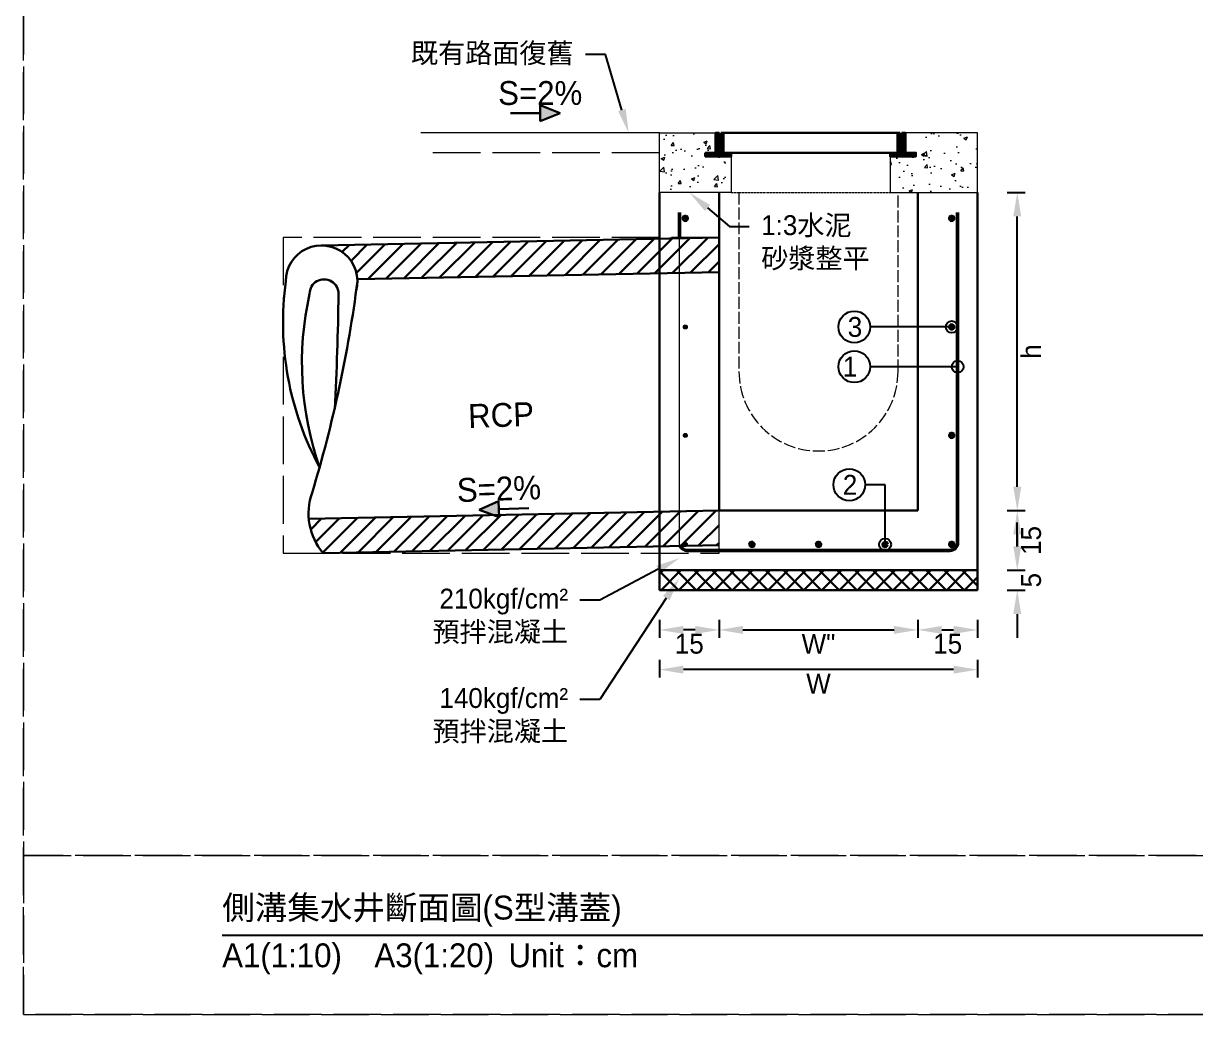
# Model space of a CAD drawing. Extents: x -6810 to 5075, y -2187 to 1200.
# Drawn here: x -1710 to -1415.2, y -1164 to -914.7 of the extents above; entities that cross this region are included whole.
import ezdxf
from ezdxf import colors
from ezdxf.entities.mleader import LeaderData, LeaderLine
from ezdxf.math import Vec2, Vec3

# ---------------------------------------------------------------- set-up
doc = ezdxf.new("R2010")
doc.units = 0
doc.header["$MEASUREMENT"] = 0
doc.linetypes.add('ACAD_ISO02W100', pattern=[15, 12, -3])
doc.linetypes.add('HIDDEN', pattern=[0.375, 0.25, -0.125])
doc.layers.add('一、4.基本-隱藏', color=9, linetype='ACAD_ISO02W100', lineweight=20, plot=False)
doc.layers.add('三、1.文字-說明文字', color=2, linetype='Continuous')
doc.layers.add('三、3.文字-註解文字', color=2, linetype='Continuous')
for name, color, linetype, lineweight in [('二、1.繪圖-既有設施', 8, 'Continuous', 20), ('二、2.繪圖-施作項目', 181, 'Continuous', 30), ('二、3.繪圖-排水流向', 170, 'Continuous', 30), ('二、4.繪圖-設計鋪面', 40, 'Continuous', 20), ('二、5.繪圖-鋼筋', 60, 'Continuous', 50), ('二、6.繪圖-其他施作項目', 35, 'Continuous', 30)]:
    doc.layers.add(name, color=color, linetype=linetype, lineweight=lineweight)
doc.styles.add('次圖名(詳圖)', font='MS PGothic.ttf', dxfattribs={"height": 6})
doc.styles.add('註解文字(詳圖)', font='MS PGothic.ttf', dxfattribs={"height": 5})
doc.dimstyles.new('註解文字(詳圖)', dxfattribs={"dimtxt": 5, "dimasz": 6, "dimexe": 2, "dimexo": 5, "dimgap": 1, "dimtad": 2, "dimzin": 0, "dimdsep": 46, "dimtxsty": '註解文字(詳圖)', "dimcen": 0.1, "dimclrd": 144, "dimclre": 144, "dimclrt": 256, "dimadec": 0, "dimazin": 0, "dimtfac": 1, "dimtofl": 0, "dimtmove": 0, "dimatfit": 3, "dimfxlon": 1, "dimtolj": 1, "dimtzin": 0, "dimlwd": -1, "dimlwe": -1, "dimarcsym": 1})

# ---------------------------------------------------------------- blocks, each defined once
blk = doc.blocks.new('排水流向')
at = {"layer": '二、3.繪圖-排水流向'}
h = blk.add_hatch(color=256, dxfattribs=at)
h.dxf.hatch_style = 1
h.paths.add_polyline_path([(0, 1), (0, -1), (2.5, 0)])
for points in [[(-3.75, 0), (0, 0)], [(0, 1), (0, -1)], [(2.5, 0), (0, 1)], [(2.5, 0), (0, -1)]]:
    blk.add_lwpolyline(points, dxfattribs=at)
blk = doc.blocks.new('*D145')
at = {"layer": 'Defpoints', "color": 0, "transparency": 16777216}
for p in [(-1510, -957.25), (-1460, -957.25), (-1510, -1037.25)]:
    blk.add_point(p, dxfattribs=at)
at = {"layer": '三、3.文字-註解文字', "color": 144, "transparency": 16777216}
for p, q in [((-1462.5, -957.25), (-1458, -957.25)), ((-1460, -1031.25), (-1460, -963.25)), ((-1462.5, -1037.25), (-1458, -1037.25))]:
    blk.add_line(p, q, dxfattribs=at)
for points in [[(-1461, -963.25), (-1459, -963.25), (-1460, -957.25)], [(-1461, -1031.25), (-1459, -1031.25), (-1460, -1037.25)]]:
    blk.add_solid(points, dxfattribs=at)
at = {"layer": '三、3.文字-註解文字', "transparency": 16777216, "insert": (-1456.5, -997.25), "char_height": 5, "attachment_point": 5, "rotation": 90, "style": '註解文字(詳圖)'}
blk.add_mtext('\\A1;h', dxfattribs=at)
blk = doc.blocks.new('*D146')
at = {"layer": 'Defpoints', "color": 0, "transparency": 16777216}
for p in [(-1510, -1037.25), (-1510, -1052.25), (-1460, -1052.25)]:
    blk.add_point(p, dxfattribs=at)
at = {"layer": '三、3.文字-註解文字', "color": 144, "transparency": 16777216}
for p, q in [((-1462.5, -1037.25), (-1458, -1037.25)), ((-1460, -1043.25), (-1460, -1046.25)), ((-1462.5, -1052.25), (-1458, -1052.25))]:
    blk.add_line(p, q, dxfattribs=at)
for points in [[(-1461, -1043.25), (-1459, -1043.25), (-1460, -1037.25)], [(-1461, -1046.25), (-1459, -1046.25), (-1460, -1052.25)]]:
    blk.add_solid(points, dxfattribs=at)
at = {"layer": '三、3.文字-註解文字', "transparency": 16777216, "insert": (-1456.5, -1044.75), "char_height": 5, "attachment_point": 5, "rotation": 90, "style": '註解文字(詳圖)'}
blk.add_mtext('\\A1;15', dxfattribs=at)
blk = doc.blocks.new('*D147')
at = {"layer": 'Defpoints', "color": 0, "transparency": 16777216}
for p in [(-1510, -1052.25), (-1510, -1057.25), (-1460, -1057.25)]:
    blk.add_point(p, dxfattribs=at)
at = {"layer": '三、3.文字-註解文字', "color": 144, "transparency": 16777216}
for p, q in [((-1460, -1046.25), (-1460, -1040.25)), ((-1462.5, -1052.25), (-1458, -1052.25)), ((-1462.5, -1057.25), (-1458, -1057.25)), ((-1460, -1063.25), (-1460, -1069.25))]:
    blk.add_line(p, q, dxfattribs=at)
for points in [[(-1461, -1046.25), (-1459, -1046.25), (-1460, -1052.25)], [(-1461, -1063.25), (-1459, -1063.25), (-1460, -1057.25)]]:
    blk.add_solid(points, dxfattribs=at)
at = {"layer": '三、3.文字-註解文字', "transparency": 16777216, "insert": (-1456.5, -1054.75), "char_height": 5, "attachment_point": 5, "rotation": 90, "style": '註解文字(詳圖)'}
blk.add_mtext('\\A1;5', dxfattribs=at)
blk = doc.blocks.new('*D148')
at = {"layer": 'Defpoints', "color": 0, "linetype": 'ACAD_ISO02W100', "ltscale": 0.25, "transparency": 16777216}
for p in [(-1485, -1042.25), (-1470, -1057.25), (-1470, -1067.25)]:
    blk.add_point(p, dxfattribs=at)
at = {"layer": '三、1.文字-說明文字', "color": 144, "ltscale": 0.25, "transparency": 16777216}
for p, q in [((-1485, -1064.75), (-1485, -1069.25)), ((-1479, -1067.25), (-1476, -1067.25)), ((-1470, -1064.75), (-1470, -1069.25))]:
    blk.add_line(p, q, dxfattribs=at)
at = {"layer": '三、1.文字-說明文字', "color": 144, "linetype": 'ACAD_ISO02W100', "ltscale": 0.25, "transparency": 16777216}
for points in [[(-1479, -1066.25), (-1479, -1068.25), (-1485, -1067.25)], [(-1476, -1066.25), (-1476, -1068.25), (-1470, -1067.25)]]:
    blk.add_solid(points, dxfattribs=at)
at = {"layer": '三、1.文字-說明文字', "linetype": 'ACAD_ISO02W100', "ltscale": 0.25, "transparency": 16777216, "insert": (-1477.5, -1070.75), "char_height": 5, "attachment_point": 5, "style": '註解文字(詳圖)'}
blk.add_mtext('\\A1;15', dxfattribs=at)
blk = doc.blocks.new('*D149')
at = {"layer": 'Defpoints', "color": 0, "linetype": 'ACAD_ISO02W100', "ltscale": 0.25, "transparency": 16777216}
for p in [(-1535, -1042.25), (-1550, -1057.25), (-1550, -1067.25)]:
    blk.add_point(p, dxfattribs=at)
at = {"layer": '三、1.文字-說明文字', "color": 144, "ltscale": 0.25, "transparency": 16777216}
for p, q in [((-1550, -1064.75), (-1550, -1069.25)), ((-1541, -1067.25), (-1544, -1067.25)), ((-1535, -1064.75), (-1535, -1069.25))]:
    blk.add_line(p, q, dxfattribs=at)
at = {"layer": '三、1.文字-說明文字', "color": 144, "linetype": 'ACAD_ISO02W100', "ltscale": 0.25, "transparency": 16777216}
for points in [[(-1544, -1066.25), (-1544, -1068.25), (-1550, -1067.25)], [(-1541, -1066.25), (-1541, -1068.25), (-1535, -1067.25)]]:
    blk.add_solid(points, dxfattribs=at)
at = {"layer": '三、1.文字-說明文字', "linetype": 'ACAD_ISO02W100', "ltscale": 0.25, "transparency": 16777216, "insert": (-1542.5, -1070.75), "char_height": 5, "attachment_point": 5, "style": '註解文字(詳圖)'}
blk.add_mtext('\\A1;15', dxfattribs=at)
blk = doc.blocks.new('*D150')
at = {"layer": 'Defpoints', "color": 0, "linetype": 'ACAD_ISO02W100', "ltscale": 0.25, "transparency": 16777216}
for p in [(-1535, -1042.25), (-1485, -1042.25), (-1485, -1067.25)]:
    blk.add_point(p, dxfattribs=at)
at = {"layer": '三、1.文字-說明文字', "color": 144, "ltscale": 0.25, "transparency": 16777216}
for p, q in [((-1535, -1064.75), (-1535, -1069.25)), ((-1529, -1067.25), (-1491, -1067.25)), ((-1485, -1064.75), (-1485, -1069.25))]:
    blk.add_line(p, q, dxfattribs=at)
at = {"layer": '三、1.文字-說明文字', "color": 144, "linetype": 'ACAD_ISO02W100', "ltscale": 0.25, "transparency": 16777216}
for points in [[(-1529, -1066.25), (-1529, -1068.25), (-1535, -1067.25)], [(-1491, -1066.25), (-1491, -1068.25), (-1485, -1067.25)]]:
    blk.add_solid(points, dxfattribs=at)
at = {"layer": '三、1.文字-說明文字', "linetype": 'ACAD_ISO02W100', "ltscale": 0.25, "transparency": 16777216, "insert": (-1510, -1070.75), "char_height": 5, "attachment_point": 5, "style": '註解文字(詳圖)'}
blk.add_mtext('\\A1;W{\\fMS PGothic|b0|i0|c128|p34;"}', dxfattribs=at)
blk = doc.blocks.new('*D151')
at = {"layer": 'Defpoints', "color": 0, "ltscale": 0.25, "transparency": 16777216}
for p in [(-1550, -1057.25), (-1470, -1057.25), (-1550, -1077.25)]:
    blk.add_point(p, dxfattribs=at)
at = {"layer": '三、1.文字-說明文字', "color": 144, "ltscale": 0.25, "transparency": 16777216}
for p, q in [((-1550, -1074.75), (-1550, -1079.25)), ((-1470, -1074.75), (-1470, -1079.25)), ((-1476, -1077.25), (-1544, -1077.25))]:
    blk.add_line(p, q, dxfattribs=at)
for points in [[(-1544, -1076.25), (-1544, -1078.25), (-1550, -1077.25)], [(-1476, -1076.25), (-1476, -1078.25), (-1470, -1077.25)]]:
    blk.add_solid(points, dxfattribs=at)
at = {"layer": '三、1.文字-說明文字', "ltscale": 0.25, "transparency": 16777216, "insert": (-1510, -1080.75), "char_height": 5, "attachment_point": 5, "style": '註解文字(詳圖)'}
blk.add_mtext('\\A1;{\\fMS PGothic|b0|i0|c128|p34;W}', dxfattribs=at)
blk = doc.blocks.new('_Small')
at = {"color": 0, "linetype": 'ByBlock', "lineweight": -2}
blk.add_circle((0, 0), 0.25, dxfattribs=at)

msp = doc.modelspace()

# ---------------------------------------------------------------- hatches: boundary and pattern name
at = {"layer": '二、1.繪圖-既有設施'}
h = msp.add_hatch(dxfattribs=at)
h.set_pattern_fill('AR-CONC', color=256, scale=0.05)
h.set_pattern_definition([(50, (-703.56, -2165.8164), (9.109233, -0.796954), [0.9525, -10.4775]), (355, (-703.56, -2165.816), (-1.76217, 9.55284), [0.762, -8.38203]), (100.45144, (-702.801, -2165.883), (7.34706, 8.75589), [0.8095, -8.90451]), (46.1842, (-703.56, -2163.276), (13.55395, -2.10212), [1.42875, -15.71625]), (96.6356, (-702.431, -2163.452), (11.87021, 12.37131), [1.21425, -13.35678]), (351.1842, (-703.56, -2163.276), (11.87021, 12.3713), [1.143, -12.57299]), (21, (-702.29, -2163.9114), (7.58072, -5.11326), [0.9525, -10.4775]), (326, (-702.29, -2163.911), (3.0901, 9.2094), [0.762, -8.382]), (71.45144, (-701.6585, -2164.3375), (10.67082, 4.09614), [0.8095, -8.904497]), (37.5, (-703.5602, -2165.8164), (0.15443, 4.227752), [0, -8.2804, 0, -8.509, 0, -8.41375]), (7.5, (-703.56, -2165.8164), (3.340983, 5.009029), [0, -4.8514, 0, -8.0899, 0, -3.20675]), (327.5, (-706.3923, -2165.8164), (6.77953, -0.286437), [0, -3.175, 0, -9.906, 0, -13.1445]), (317.5, (-707.662, -2165.8164), (7.40646, 1.271325), [0, -4.1275, 0, -6.5786, 0, -9.3345])])
h.paths.add_polyline_path([(-1532, -957.25), (-1532, -948.15), (-1538.5, -948.15), (-1538.5, -947.25), (-1535.9, -947.25), (-1535.9, -942.25), (-1550, -942.25), (-1550, -957.25)])
h.paths.add_polyline_path([(-1470, -957.25), (-1470, -942.25), (-1488.1, -942.25), (-1488.1, -947.25), (-1485.5, -947.25), (-1485.5, -948.15), (-1492, -948.15), (-1492, -957.25)])
h = msp.add_hatch(color=256, dxfattribs=at)
h.dxf.hatch_style = 1
h.paths.add_polyline_path([(-1543, -991.05, 1), (-1544, -991.05, 1)])
h = msp.add_hatch(color=256, dxfattribs=at)
h.dxf.hatch_style = 1
h.paths.add_polyline_path([(-1543, -1018.35, 1), (-1544, -1018.35, 1)])
h = msp.add_hatch(color=256, dxfattribs=at)
h.dxf.hatch_style = 1
h.paths.add_polyline_path([(-1543, -1045.75, 1), (-1544, -1045.75, 1)])
at = {"layer": '二、2.繪圖-施作項目'}
h = msp.add_hatch(dxfattribs=at)
h.set_pattern_fill('ANSI37', color=256)
h.set_pattern_definition([(45, (-653.882, -1548.9858), (-2.245064, 2.245064), []), (135, (-653.882, -1548.9858), (-2.245064, -2.245064), [])])
h.paths.add_polyline_path([(-1550, -1052.25), (-1550, -1057.25), (-1470, -1057.25), (-1470, -1052.25)])
at = {"layer": '二、5.繪圖-鋼筋'}
h = msp.add_hatch(color=256, dxfattribs=at)
h.dxf.hatch_style = 1
h.paths.add_polyline_path([(-1543, -963.75, 1), (-1544, -963.75, 1)])
h = msp.add_hatch(color=256, dxfattribs=at)
h.dxf.hatch_style = 1
h.paths.add_polyline_path([(-1476, -963.75, 1), (-1477, -963.75, 1)])
h = msp.add_hatch(color=256, dxfattribs=at)
h.dxf.hatch_style = 1
h.paths.add_polyline_path([(-1476, -991.05, 1), (-1477, -991.05, 1)])
h = msp.add_hatch(color=256, dxfattribs=at)
h.dxf.hatch_style = 1
h.paths.add_polyline_path([(-1476, -1018.35, 1), (-1477, -1018.35, 1)])
h = msp.add_hatch(color=256, dxfattribs=at)
h.dxf.hatch_style = 1
h.paths.add_polyline_path([(-1526.25, -1045.75, 1), (-1527.25, -1045.75, 1)])
h = msp.add_hatch(color=256, dxfattribs=at)
h.dxf.hatch_style = 1
h.paths.add_polyline_path([(-1509.5, -1045.75, 1), (-1510.5, -1045.75, 1)])
h = msp.add_hatch(color=256, dxfattribs=at)
h.dxf.hatch_style = 1
h.paths.add_polyline_path([(-1492.75, -1045.75, 1), (-1493.75, -1045.75, 1)])
h = msp.add_hatch(color=256, dxfattribs=at)
h.dxf.hatch_style = 1
h.paths.add_polyline_path([(-1476, -1045.75, 1), (-1477, -1045.75, 1)])
at = {"layer": '二、6.繪圖-其他施作項目'}
h = msp.add_hatch(dxfattribs=at)
h.set_pattern_fill('ANSI31', color=256, scale=0.1)
h.set_pattern_definition([(45, (179.50886, -2246.53593), (-0.224506403, 0.224506403), [])])
h.paths.add_polyline_path([(-1535.9, -947.25), (-1538.5, -947.25), (-1538.5, -948.15), (-1532, -948.15), (-1532, -947.25), (-1535, -947.25), (-1535, -942.25), (-1535.9, -942.25)])
h.paths.add_polyline_path([(-1488.1, -942.25), (-1489, -942.25), (-1489, -947.25), (-1492, -947.25), (-1492, -948.15), (-1485.5, -948.15), (-1485.5, -947.25), (-1488.1, -947.25)])
h = msp.add_hatch(dxfattribs=at)
h.set_pattern_fill('ANSI31', color=256, scale=25)
h.set_pattern_definition([(45, (-5053.3087, -2442.3046), (-2.2097087, 2.2097087), [])])
h.paths.add_polyline_path([(-1535, -968.536), (-1635, -970.536, -0.3982556), (-1625.998, -979.058), (-1535, -977.238)])
h.paths.add_polyline_path([(-1535, -1037.25), (-1638.228, -1039.315, 0.1552766), (-1634.618, -1047.932), (-1535, -1045.952)])

# ---------------------------------------------------------------- linework, layer by layer
at = {"layer": '一、4.基本-隱藏'}
for points in [[(-1710, -657), (-930, -657), (-930, -1164), (-1710, -1164)], [(-1310, -910.5), (-1710, -910.5), (-1710, -1124), (-1310, -1124)], [(-1535, -968.536), (-1644.704, -968.536), (-1644.704, -1047.932), (-1535, -1047.932)], [(-1310, -1124), (-1710, -1124), (-1710, -1164), (-1310, -1164)]]:
    msp.add_lwpolyline(points, close=True, dxfattribs=at)
at = {"layer": '三、3.文字-註解文字'}
msp.add_lwpolyline([(-1660, -1144), (-1360, -1144)], dxfattribs=at)
for centre in [(-1501, -991.05), (-1501, -1001.05), (-1502.25, -1030.75)]:
    msp.add_circle(centre, 4, dxfattribs=at)
at = {"layer": '二、1.繪圖-既有設施'}
for points in [[(-1532, -947.25), (-1532, -957.25), (-1550, -957.25), (-1550, -942.25), (-1535.9, -942.25)], [(-1492, -947.25), (-1492, -957.25), (-1470, -957.25), (-1470, -942.25), (-1488.1, -942.25)]]:
    msp.add_lwpolyline(points, dxfattribs=at)
at = {"layer": '二、1.繪圖-既有設施', "linetype": 'HIDDEN'}
msp.add_lwpolyline([(-1532, -957.25), (-1492, -957.25)], dxfattribs=at)
at = {"layer": '二、1.繪圖-既有設施', "linetype": 'ACAD_ISO02W100', "ltscale": 0.25}
msp.add_lwpolyline([(-1530, -957.25), (-1530, -1002.25, 1), (-1490, -1002.25), (-1490, -957.25)], format="xyb", dxfattribs=at)
at = {"layer": '二、1.繪圖-既有設施'}
msp.add_lwpolyline([(-1544.788, -1046.146, -0.1166941), (-1545, -1045.25), (-1545, -968.736)], format="xyb", dxfattribs=at)
for centre in [(-1543.5, -991.05), (-1543.5, -1018.35), (-1543.5, -1045.75)]:
    msp.add_circle(centre, 0.5, dxfattribs=at)
at = {"layer": '二、2.繪圖-施作項目'}
for points in [[(-1550, -957.25), (-1550, -1057.25)], [(-1535, -957.25), (-1535, -1037.25)], [(-1485, -957.25), (-1485, -1037.25)], [(-1470, -957.25), (-1470, -1057.25)], [(-1535, -1037.25), (-1485, -1037.25)], [(-1550, -1052.25), (-1470, -1052.25)], [(-1550, -1057.25), (-1470, -1057.25)]]:
    msp.add_lwpolyline(points, dxfattribs=at)
at = {"layer": '二、4.繪圖-設計鋪面'}
msp.add_lwpolyline([(-1550, -942.25), (-1610, -942.25)], dxfattribs=at)
at = {"layer": '二、4.繪圖-設計鋪面', "linetype": 'ACAD_ISO02W100'}
msp.add_lwpolyline([(-1550, -947.25), (-1610, -947.25)], dxfattribs=at)
at = {"layer": '二、5.繪圖-鋼筋'}
msp.add_lwpolyline([(-1545, -968.736), (-1545, -962.25)], dxfattribs=at)
msp.add_lwpolyline([(-1475, -962.25), (-1475, -1045.25, -0.4142136), (-1477, -1047.25), (-1543, -1047.25, -0.2838016), (-1544.788, -1046.146, -0.2838016)], format="xyb", dxfattribs=at)
for centre in [(-1543.5, -963.75), (-1476.5, -963.75), (-1476.5, -991.05), (-1476.5, -1018.35), (-1526.75, -1045.75), (-1510, -1045.75), (-1493.25, -1045.75), (-1476.5, -1045.75)]:
    msp.add_circle(centre, 0.5, dxfattribs=at)
at = {"layer": '二、6.繪圖-其他施作項目'}
for points in [[(-1538.5, -947.25), (-1535.9, -947.25), (-1535.9, -942.25), (-1535, -942.25), (-1535, -947.25), (-1532, -947.25), (-1532, -948.15), (-1538.5, -948.15)], [(-1488.1, -942.25), (-1489, -942.25), (-1489, -947.25), (-1492, -947.25), (-1492, -948.15), (-1485.5, -948.15), (-1485.5, -947.25), (-1488.1, -947.25)]]:
    msp.add_lwpolyline(points, close=True, dxfattribs=at)
for points in [[(-1534.5, -942.25), (-1534.5, -947.25)], [(-1534.5, -942.25), (-1489.5, -942.25)], [(-1533.9, -942.25), (-1533.9, -947.25)], [(-1490.1, -942.25), (-1490.1, -947.25)], [(-1489.5, -942.25), (-1489.5, -947.25)], [(-1534.5, -947.25), (-1489.5, -947.25)], [(-1635, -970.536), (-1535, -968.536)], [(-1625.998, -979.058), (-1535, -977.238)], [(-1638.228, -1039.315), (-1535, -1037.25)], [(-1634.618, -1047.932), (-1535, -1045.952)]]:
    msp.add_lwpolyline(points, dxfattribs=at)
for points in [[(-1635.522, -1026.371, -0.1578495), (-1644.015, -979.552, -1.1409026), (-1626.294, -981.894)], [(-1635.489, -1026.432, -0.1399452), (-1638.02, -982.72, -1.0112817), (-1630.748, -982.801, -0.0106152), (-1631.686, -1011.65)], [(-1625.985, -979.552, -0.0416835), (-1637.391, -1032.767, 0.2681724), (-1634.618, -1047.932, 0.2681724)]]:
    msp.add_lwpolyline(points, format="xyb", dxfattribs=at)

# ---------------------------------------------------------------- block references
at = {"xscale": 2, "yscale": 2, "zscale": 2}
msp.add_blockref('排水流向', (-1580, -937.25), dxfattribs=at)
at = {"xscale": 2, "yscale": 2, "zscale": 2, "rotation": 182}
msp.add_blockref('排水流向', (-1590.393, -1036.854), dxfattribs=at)

# ---------------------------------------------------------------- texts
at = {"layer": '三、1.文字-說明文字', "linetype": 'ACAD_ISO02W100', "ltscale": 0.25, "insert": (-1589.852, -1013.234), "char_height": 6, "attachment_point": 5, "rotation": 2, "style": '次圖名(詳圖)'}
msp.add_mtext_dynamic_manual_height_columns('{\\fMS PGothic|b0|i0|c128|p34;RCP}', width=11.08004, gutter_width=30, heights=[0], dxfattribs=at)
at = {"layer": '三、3.文字-註解文字', "char_height": 6, "attachment_point": 4, "style": '次圖名(詳圖)'}
for s, width, insert in [('{\\fMS PGothic|b0|i0|c128|p34;側溝集水井斷面圖(}S{\\fMS PGothic|b0|i0|c128|p34;型溝蓋)}', 131.94411, (-1660, -1138)), ('A1(1:10)\u3000A3(1:20){\\fMS PGothic|b0|i0|c128|p34;^IUnit：cm}', 136.03259, (-1660, -1150))]:
    msp.add_mtext_dynamic_manual_height_columns(s, width=width, gutter_width=15, heights=[0], dxfattribs=dict(at, insert=insert))
at = {"layer": '二、3.繪圖-排水流向', "insert": (-1580, -932.25), "char_height": 6, "attachment_point": 5, "style": '註解文字(詳圖)'}
msp.add_mtext_dynamic_manual_height_columns('{\\fMS PGothic|b0|i0|c128|p34;S=2%}', width=10.17412, gutter_width=30, heights=[0], dxfattribs=at)
at = {"layer": '二、3.繪圖-排水流向', "insert": (-1590.396, -1031.784), "char_height": 6, "attachment_point": 5, "rotation": 2, "style": '註解文字(詳圖)'}
msp.add_mtext_dynamic_manual_height_columns('{\\fMS PGothic|b0|i0|c128|p34;S=2%}', width=10.17412, gutter_width=30, heights=[0], dxfattribs=at)

# ---------------------------------------------------------------- dimensions: what is measured, and where the dimension line sits
at = {"layer": '三、1.文字-說明文字', "linetype": 'ACAD_ISO02W100', "ltscale": 0.25}
for base, p1, p2, text, picture, middle in [((-1550, -1067.25), (-1535, -1042.25), (-1550, -1057.25), '15', '*D149', (-1542.5, -1070.75)), ((-1485, -1067.25), (-1535, -1042.25), (-1485, -1042.25), 'W{\\fMS PGothic|b0|i0|c128|p34;"}', '*D150', (-1510, -1070.75)), ((-1470, -1067.25), (-1485, -1042.25), (-1470, -1057.25), '15', '*D148', (-1477.5, -1070.75))]:
    dim = msp.add_linear_dim(base=base, p1=p1, p2=p2, text=text, dimstyle='註解文字(詳圖)', dxfattribs=at)
    dim.commit()
    dim.dimension.update_dxf_attribs({"geometry": picture, "text_midpoint": middle})
at = {"layer": '三、1.文字-說明文字', "ltscale": 0.25}
dim = msp.add_linear_dim(base=(-1550, -1077.25), p1=(-1470, -1057.25), p2=(-1550, -1057.25), text='{\\fMS PGothic|b0|i0|c128|p34;W}', dimstyle='註解文字(詳圖)', dxfattribs=at)
dim.commit()
dim.dimension.update_dxf_attribs({"geometry": '*D151', "text_midpoint": (-1510, -1080.75)})
at = {"layer": '三、3.文字-註解文字'}
for base, p1, p2, text, picture, middle in [((-1460, -957.25), (-1510, -1037.25), (-1510, -957.25), 'h', '*D145', (-1456.5, -997.25)), ((-1460, -1052.25), (-1510, -1037.25), (-1510, -1052.25), '15', '*D146', (-1456.5, -1044.75)), ((-1460, -1057.25), (-1510, -1052.25), (-1510, -1057.25), '5', '*D147', (-1456.5, -1054.75))]:
    dim = msp.add_linear_dim(base=base, p1=p1, p2=p2, angle=90, text=text, dimstyle='註解文字(詳圖)', dxfattribs=at)
    dim.commit()
    dim.dimension.update_dxf_attribs({"geometry": picture, "text_midpoint": middle})

# ---------------------------------------------------------------- leaders
ml = msp.add_multileader_mtext('Standard', dxfattribs=at)
ml.set_content('既有路面復舊', color=256, style='註解文字(詳圖)')
ml.set_leader_properties(color=144, linetype='ByLayer', lineweight=-1)
ml.build(insert=Vec2(0, 0))
ml.multileader.update_dxf_attribs({"dogleg_length": 5, "arrow_head_size": 6})
ctx = ml.context
ctx.base_point, ctx.char_height, ctx.arrow_head_size, ctx.landing_gap_size, ctx.plane_origin = Vec3(-1617.383, -922.5), 5, 6, 3, Vec3(-1642.575, -900.587)
ctx.text_align_type = 2
notes = []
notes.append((ctx, [(1, (1, 1, 0), (-1563.599, -922.5), (-1, 0), 5, [(0, [(-1557.744, -942.25)], 0, [])])]))
ctx.mtext.insert, ctx.mtext.alignment, ctx.mtext.flow_direction = Vec3(-1571.599, -919.659), 3, 5
ml = msp.add_multileader_mtext('Standard', dxfattribs=at)
ml.set_content('\\pxqd;{\\fMS PGothic|b0|i0|c128|p34;1:3水泥\\P砂漿整平}', color=256, style='註解文字(詳圖)')
ml.set_leader_properties(color=144, linetype='ByLayer', lineweight=-1)
ml.build(insert=Vec2(0, 0))
ml.multileader.update_dxf_attribs({"dogleg_length": 5, "arrow_head_size": 6})
ctx = ml.context
ctx.base_point, ctx.char_height, ctx.arrow_head_size, ctx.landing_gap_size, ctx.plane_origin = Vec3(-1527.418, -965.79), 5, 6, 3, Vec3(-1542.5, -957.25)
notes.append((ctx, [(0, (1, 1, 0), (-1532.418, -965.79), (1, 0), 5, [(0, [(-1542.5, -957.25)], 0, [])])]))
ctx.mtext.insert, ctx.mtext.width, ctx.mtext.flow_direction = Vec3(-1524.418, -962.949), 33.84047, 5
ml = msp.add_multileader_mtext('Standard', dxfattribs=at)
ml.set_content('3', color=256, style='註解文字(詳圖)')
ml.set_leader_properties(color=144, linetype='ByLayer', lineweight=-1)
ml.set_arrow_properties(name='SMALL')
ml.build(insert=Vec2(0, 0))
ml.multileader.update_dxf_attribs({"dogleg_length": 5, "arrow_head_size": 6})
ctx = ml.context
ctx.base_point, ctx.char_height, ctx.arrow_head_size, ctx.plane_origin = Vec3(-1503.898, -991.05), 5, 6, Vec3(-1475, -991.05)
ctx.text_align_type = 2
notes.append((ctx, [(0, (1, 1, 0), (-1492, -991.05), (-1, 0), 5, [(0, [(-1476.5, -991.05)], 0, [])])]))
ctx.mtext.insert, ctx.mtext.alignment, ctx.mtext.flow_direction = Vec3(-1499, -988.55), 3, 5
ml = msp.add_multileader_mtext('Standard', dxfattribs=at)
ml.set_content('1', color=256, style='註解文字(詳圖)')
ml.set_leader_properties(color=144, linetype='ByLayer', lineweight=-1)
ml.set_arrow_properties(name='SMALL')
ml.build(insert=Vec2(0, 0))
ml.multileader.update_dxf_attribs({"dogleg_length": 5, "arrow_head_size": 6})
ctx = ml.context
ctx.base_point, ctx.char_height, ctx.arrow_head_size, ctx.landing_gap_size, ctx.plane_origin = Vec3(-1505.006, -1001.05), 5, 6, 3.25, Vec3(-1475, -1001.05)
ctx.text_align_type = 2
notes.append((ctx, [(0, (1, 1, 0), (-1489.5, -1001.05), (-1, 0), 7.5, [(0, [(-1475, -1001.05)], 0, [])])]))
ctx.mtext.insert, ctx.mtext.alignment, ctx.mtext.flow_direction = Vec3(-1500.25, -998.55), 3, 5
ml = msp.add_multileader_mtext('Standard', dxfattribs=at)
ml.set_content('2', color=256, style='註解文字(詳圖)')
ml.set_leader_properties(color=144, linetype='ByLayer', lineweight=-1)
ml.set_arrow_properties(name='SMALL')
ml.build(insert=Vec2(0, 0))
ml.multileader.update_dxf_attribs({"dogleg_length": 5, "arrow_head_size": 6})
ctx = ml.context
ctx.base_point, ctx.char_height, ctx.arrow_head_size, ctx.plane_origin = Vec3(-1505.148, -1030.75), 5, 6, Vec3(-1471.25, -1006.712)
ctx.text_align_type = 2
notes.append((ctx, [(0, (1, 1, 0), (-1493.25, -1030.75), (-1, 0), 5, [(0, [(-1493.25, -1045.75)], 0, [])])]))
ctx.mtext.insert, ctx.mtext.alignment, ctx.mtext.flow_direction = Vec3(-1500.25, -1028.25), 3, 5
ml = msp.add_multileader_mtext('Standard', dxfattribs=at)
ml.set_content('{\\fMS PGothic|b0|i0|c128|p34;210kgf/cm²}\\P預拌{\\fMS PGothic|b0|i0|c128|p34;混凝土}', color=256, style='註解文字(詳圖)')
ml.set_leader_properties(color=144, linetype='ByLayer', lineweight=-1)
ml.build(insert=Vec2(0, 0))
ml.multileader.update_dxf_attribs({"dogleg_length": 5, "arrow_head_size": 6})
ctx = ml.context
ctx.base_point, ctx.char_height, ctx.arrow_head_size, ctx.landing_gap_size, ctx.plane_origin = Vec3(-1611.398, -1059.75), 5, 6, 3, Vec3(-1545, -1069.75)
ctx.text_align_type = 2
notes.append((ctx, [(0, (1, 1, 0), (-1565, -1059.75), (-1, 0), 5, [(0, [(-1545, -1049.211)], 0, [])])]))
ctx.mtext.insert, ctx.mtext.alignment, ctx.mtext.flow_direction = Vec3(-1573, -1056.881), 3, 5
ml = msp.add_multileader_mtext('Standard', dxfattribs=at)
ml.set_content('{\\fMS PGothic|b0|i0|c128|p34;140kgf/cm²}\\P預拌{\\fMS PGothic|b0|i0|c128|p34;混凝土}', color=256, style='註解文字(詳圖)')
ml.set_leader_properties(color=144, linetype='ByLayer', lineweight=-1)
ml.build(insert=Vec2(0, 0))
ml.multileader.update_dxf_attribs({"dogleg_length": 5, "arrow_head_size": 6})
ctx = ml.context
ctx.base_point, ctx.char_height, ctx.arrow_head_size, ctx.landing_gap_size, ctx.plane_origin = Vec3(-1611.398, -1084.75), 5, 6, 3, Vec3(-1545, -1074.75)
ctx.text_align_type = 2
notes.append((ctx, [(0, (1, 1, 0), (-1565, -1084.75), (-1, 0), 5, [(0, [(-1545, -1054.223)], 0, [])])]))
ctx.mtext.insert, ctx.mtext.alignment, ctx.mtext.flow_direction = Vec3(-1573, -1081.881), 3, 5
for ctx, leaders in notes:
    for number, flags, end, landing, length, lines in leaders:
        leader = LeaderData()
        leader.index, (leader.has_last_leader_line, leader.has_dogleg_vector, leader.attachment_direction) = number, flags
        leader.last_leader_point, leader.dogleg_vector, leader.dogleg_length = Vec3(end), Vec3(landing), length
        for number, points, colour, breaks in lines:
            line = LeaderLine()
            line.index, line.vertices, line.color, line.breaks = number, Vec3.list(points), colors.encode_raw_color(colour), breaks
            leader.lines.append(line)
        ctx.leaders.append(leader)

doc.saveas('drawing.dxf')
